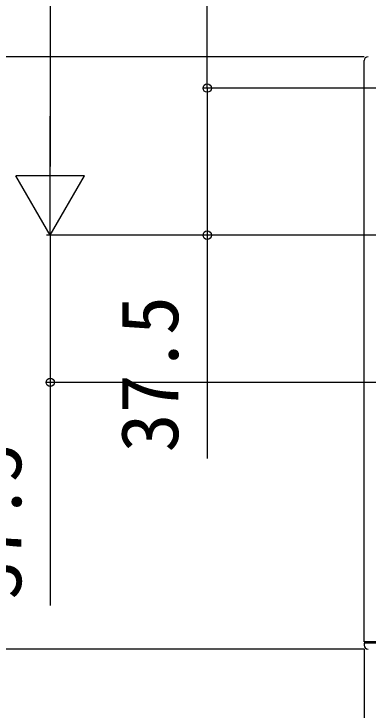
# Model space of a CAD drawing. Units: millimetres, scale not verified. Extents: x -875 to 875, y -1304 to 1297.
# Drawn here: x -784.3 to -694, y -1115.7 to -938.3 of the extents above; entities that cross this region are included whole.
import ezdxf
from ezdxf.enums import TextEntityAlignment as Align

# ---------------------------------------------------------------- set-up
doc = ezdxf.new("R2010")
doc.units = ezdxf.units.MM
doc.header["$LTSCALE"] = 8
doc.layers.add('0-2_YKK_11', color=7, linetype='Continuous')
doc.layers.add('0-6_YKK_D', color=6, linetype='Continuous')
doc.styles.add('ＭＳ ゴシック', font='')
doc.styles.get('ＭＳ ゴシック').set_extended_font_data('MS Gothic')

msp = doc.modelspace()

# ---------------------------------------------------------------- linework, layer by layer
at = {"layer": '0-2_YKK_11'}
msp.add_line((-695, -1098.289), (-695, -950.189), dxfattribs=at)
for points in [[(-610, -1049.489), (-607, -1049.489), (-607, -1098.189), (-680.9, -1098.189), (-680.9, -1094.647), (-680.78, -1094.464), (-680.6, -1094.189), (-680.6, -1093.809), (-680.9, -1093.289), (-680.9, -1090.389), (-681.8, -1090.389), (-681.8, -1098.189), (-688.5, -1098.189), (-688.5, -1090.389), (-690, -1090.389), (-690, -1098.689), (-695, -1098.689), (-695, -1099.189)], [(-690, -1098.289), (-695, -1098.289)]]:
    msp.add_lwpolyline(points, dxfattribs=at)
for centre, start, end in [((-694, -950.189), 90.00001, 179.99999), ((-694, -1099.189), 180.00001, 269.99999)]:
    msp.add_arc(centre, 1, start, end, dxfattribs=at)
at = {"layer": '0-6_YKK_D'}
for p, q in [((-775, -356.688), (-775, -977.189)), ((-735, -957.189), (-735, -373.688)), ((-695, -949.189), (-816, -949.189)), ((-685.7, -957.189), (-736, -957.189)), ((-685.7, -957.189), (-736, -957.189)), ((-775, -994.689), (-775, -964.378)), ((-775, -994.689), (-783.75, -979.534)), ((-766.25, -979.534), (-783.75, -979.534)), ((-775, -994.689), (-766.25, -979.534)), ((-688.5, -994.689), (-776, -994.689)), ((-688.5, -994.689), (-776, -994.689)), ((-688.5, -994.689), (-736, -994.689)), ((-685.7, -1032.189), (-776, -1032.189)), ((-695, -1100.189), (-816, -1100.189)), ((-695, -1100.189), (-695, -1261.189))]:
    msp.add_line(p, q, dxfattribs=at)
for points in [[(-735, -957.189), (-735, -994.689), (-735, -1051.58)], [(-775, -994.689), (-775, -1032.189), (-775, -1089.08)]]:
    msp.add_lwpolyline(points, dxfattribs=at)
for centre in [(-735, -957.189), (-735, -957.189), (-735, -994.689), (-775, -1032.189)]:
    msp.add_circle(centre, 1.075, dxfattribs=at)

# ---------------------------------------------------------------- texts
at = {"layer": '0-6_YKK_D', "style": 'ＭＳ ゴシック'}
for p in [(-738, -1050.057), (-778, -1087.557)]:
    msp.add_text('37.5', height=14.66, rotation=90, dxfattribs=at).set_placement(p, align=Align.BOTTOM_LEFT)

doc.saveas('drawing.dxf')
